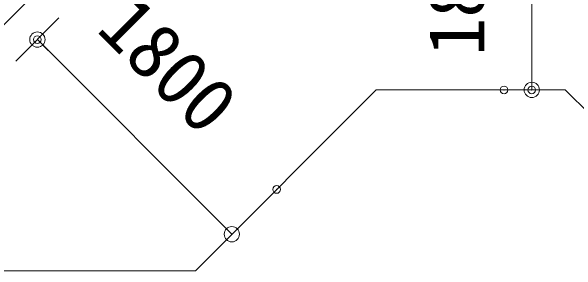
# Model space of a CAD drawing. Units: millimetres, scale not verified. Extents: x 0 to 420, y 0 to 297.
# Drawn here: x 190.93 to 209.43, y 223.59 to 232.08 of the extents above; entities that cross this region are included whole.
import ezdxf
from ezdxf.enums import TextEntityAlignment as Align

# ---------------------------------------------------------------- set-up
doc = ezdxf.new("R2010")
doc.units = ezdxf.units.MM
doc.header["$LTSCALE"] = 0.5
doc.header["$PDMODE"] = 32
doc.header["$PDSIZE"] = 0.25
doc.linetypes.add('USER3', pattern=[63.5, 31.75, -6.35, 6.35, -6.35, 6.35, -6.35])
doc.layers.add('LY_5', color=2, linetype='Continuous', lineweight=18)
doc.layers.add('LY_6', color=7, linetype='Continuous', lineweight=0)
doc.styles.add('ＭＳ ゴシック', font='')
doc.styles.get('ＭＳ ゴシック').set_extended_font_data('MS Gothic')

# ---------------------------------------------------------------- blocks, each defined once
blk = doc.blocks.new('-013-_DOTBLANK')
at = {"color": 7, "linetype": 'Continuous', "lineweight": 0}
blk.add_line((-0.5, 0), (-1, 0), dxfattribs=at)
blk.add_circle((0, 0), 0.5, dxfattribs=at)

msp = doc.modelspace()

# ---------------------------------------------------------------- linework, layer by layer
at = {"layer": 'LY_5', "color": 7, "linetype": 'USER3', "lineweight": 0}
for p, q in [((196.9559, 223.5942), (202.8695, 229.5077)), ((202.8695, 229.5077), (209.0596, 229.5077)), ((214.9731, 223.5942), (209.0596, 229.5077)), ((188.2113, 223.5942), (196.9559, 223.5942))]:
    msp.add_line(p, q, dxfattribs=at)
at = {"layer": 'LY_6'}
for p, q in [((207.9645, 238.5077), (207.9645, 229.5077)), ((185.4291, 226.3764), (192.5002, 233.4475)), ((192.4927, 231.8589), (191.0785, 230.4447)), ((198.1496, 224.7879), (191.7856, 231.1518))]:
    msp.add_line(p, q, dxfattribs=at)
for p in [(191.7856, 231.1518), (207.0555, 229.5077), (207.9645, 229.5077), (199.6119, 226.2502)]:
    msp.add_point(p, dxfattribs=at)

# ---------------------------------------------------------------- block references
at = {"layer": 'LY_6', "xscale": 0.5, "yscale": 0.5}
for p, rotation in [((191.7856, 231.1518), 135), ((207.9645, 229.5077), 270), ((198.1496, 224.7879), 315)]:
    msp.add_blockref('-013-_DOTBLANK', p, dxfattribs=dict(at, rotation=rotation))

# ---------------------------------------------------------------- texts
at = {"layer": 'LY_6', "style": 'ＭＳ ゴシック'}
for rotation, p in [(90, (206.9645, 230.6215)), (315, (193.2803, 231.0714))]:
    msp.add_text('1800', height=1.833, rotation=rotation, dxfattribs=at).set_placement(p, align=Align.BOTTOM_LEFT)

doc.saveas('drawing.dxf')
